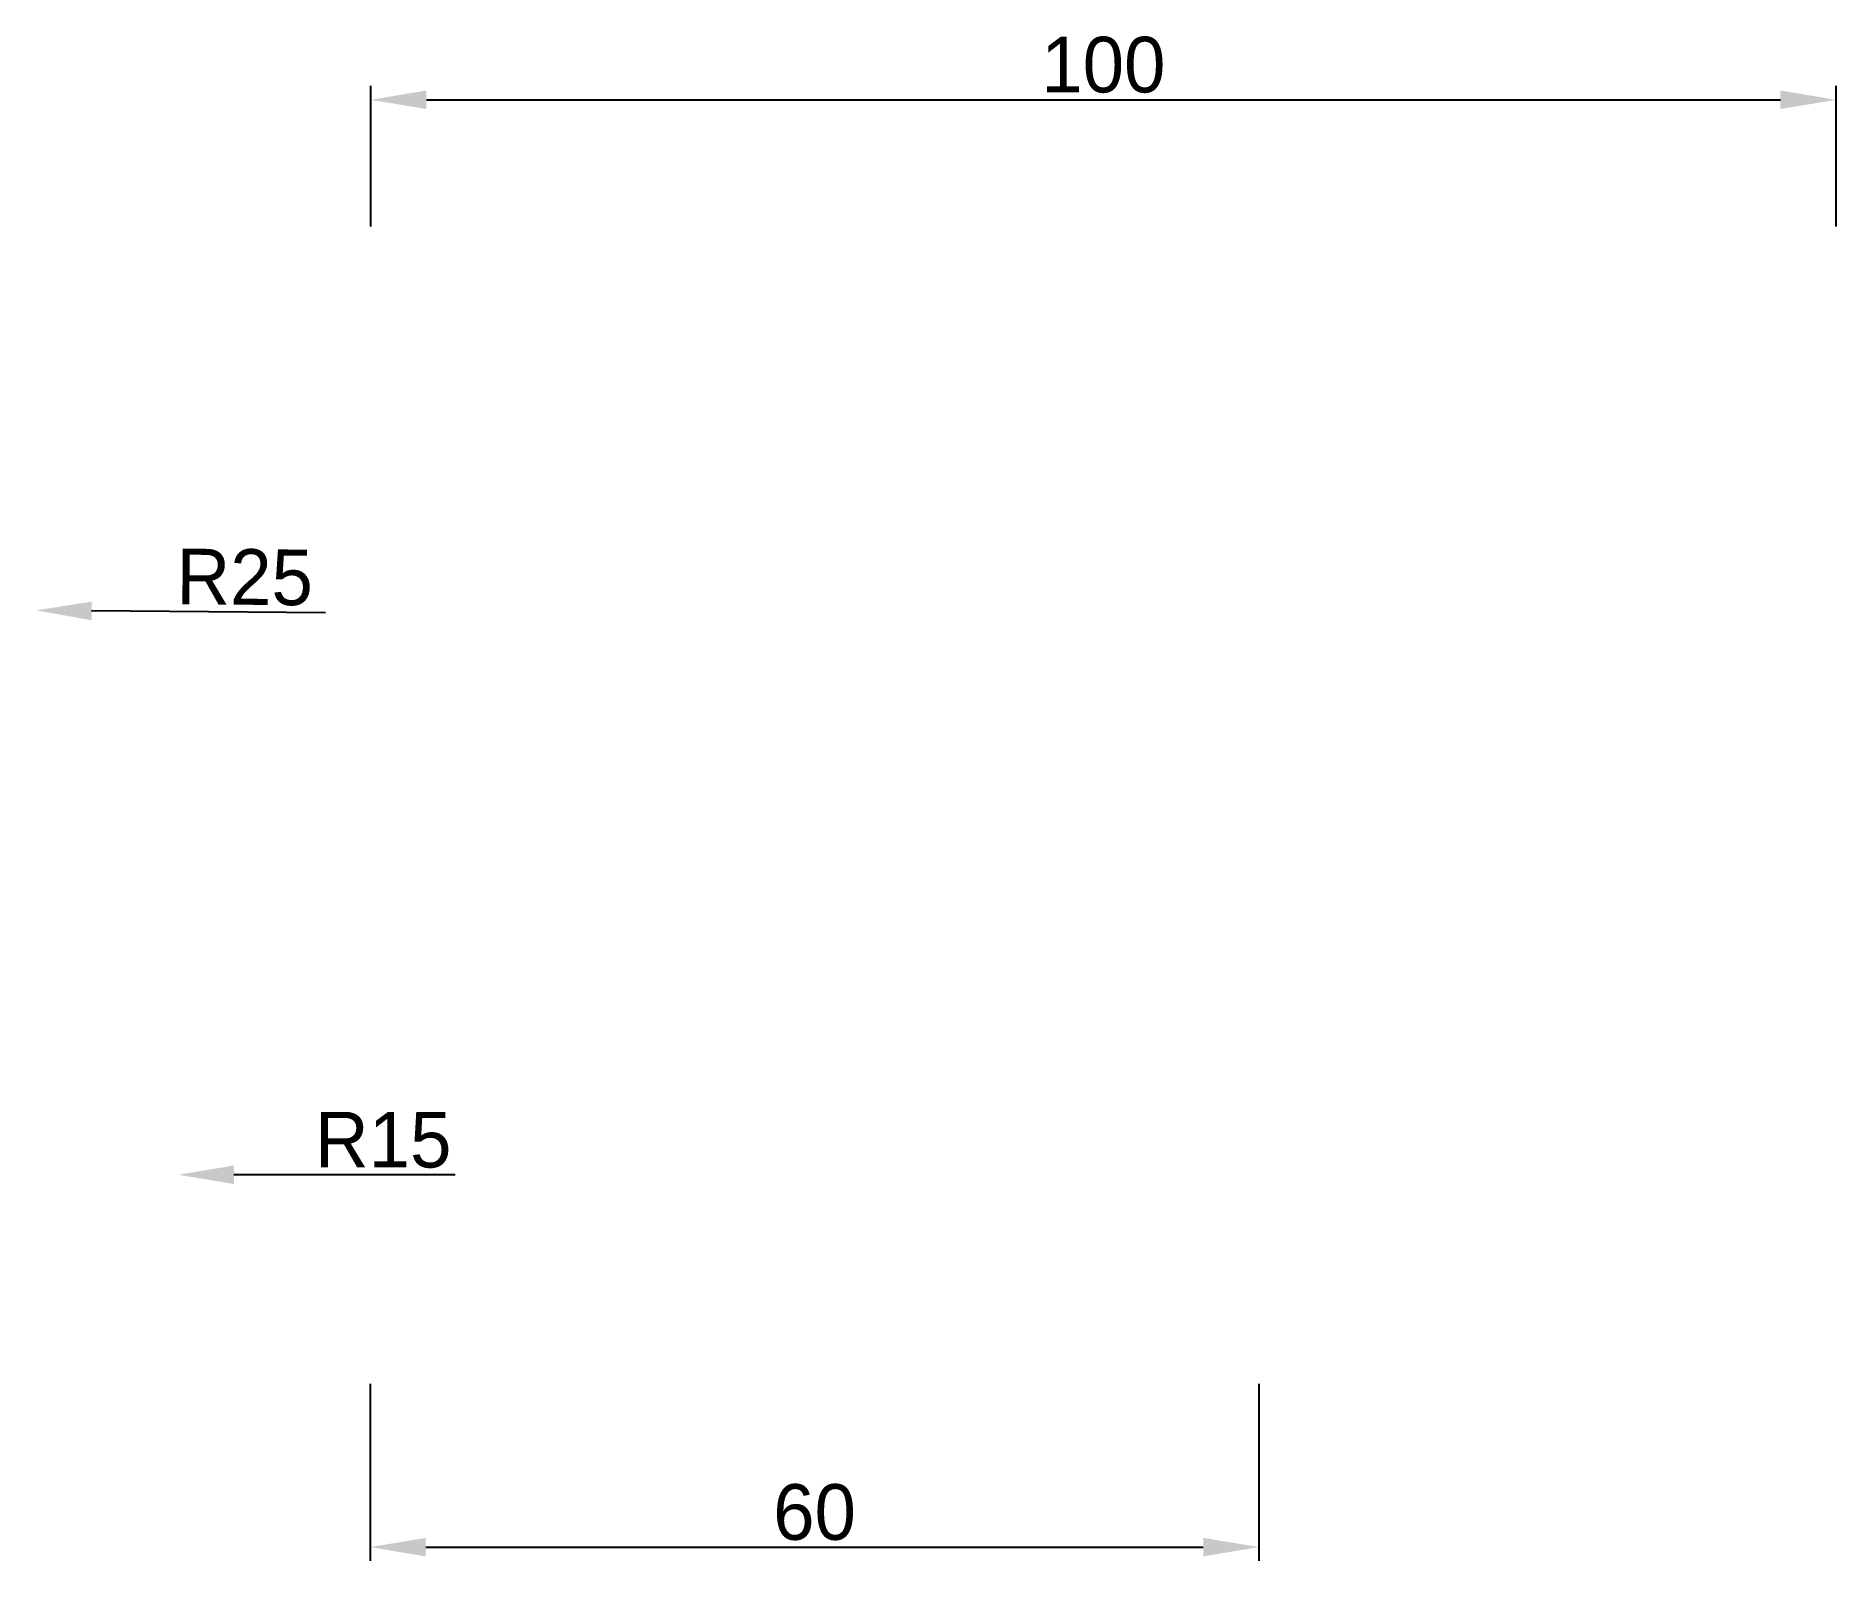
# Model space of a CAD drawing. Header units: millimetres. Extents: x 50 to 211, y 39 to 176.
import ezdxf

# ---------------------------------------------------------------- set-up
doc = ezdxf.new("R2010")
doc.units = ezdxf.units.MM
doc.layers.add('dims', color=1, linetype='Continuous', lineweight=60)
doc.dimstyles.new('Copy of ISO-25', dxfattribs={"dimtxt": 2.5, "dimasz": 5, "dimexe": 1.25, "dimexo": 0.625, "dimtad": 1, "dimtxsty": 'Standard', "dimcen": 2.5, "dimadec": 0, "dimazin": 0, "dimtfac": 1, "dimtmove": 0, "dimatfit": 3, "dimfxl": 1, "dimarcsym": 0})

# ---------------------------------------------------------------- blocks, each defined once
blk = doc.blocks.new('*D4')
at = {"layer": 'Defpoints', "color": 0, "transparency": 16777216}
for p in [(211.37, 170.07), (79.67, 158.05), (211.37, 158.05)]:
    blk.add_point(p, dxfattribs=at)
at = {"layer": 'dims', "color": 0, "lineweight": -2, "transparency": 16777216}
for p, q in [((79.67, 158.68), (79.67, 171.32)), ((84.67, 170.07), (206.37, 170.07)), ((211.37, 158.68), (211.37, 171.32))]:
    blk.add_line(p, q, dxfattribs=at)
at = {"layer": 'dims', "color": 0, "transparency": 16777216}
for points in [[(84.67, 170.91), (84.67, 169.24), (79.67, 170.07)], [(206.37, 170.91), (206.37, 169.24), (211.37, 170.07)]]:
    blk.add_solid(points, dxfattribs=at)
at = {"layer": 'dims', "color": 0, "transparency": 16777216, "insert": (145.52, 173.2), "char_height": 2.5, "attachment_point": 5}
blk.add_mtext('{\\H2x;100}', dxfattribs=at)
blk = doc.blocks.new('*D6')
at = {"layer": 'Defpoints', "color": 0, "transparency": 16777216}
for p in [(79.62, 55.27), (159.49, 55.27), (159.49, 39.96)]:
    blk.add_point(p, dxfattribs=at)
at = {"layer": 'dims', "color": 0, "lineweight": -2, "transparency": 16777216}
for p, q in [((79.62, 54.65), (79.62, 38.71)), ((159.49, 54.65), (159.49, 38.71)), ((84.62, 39.96), (154.49, 39.96))]:
    blk.add_line(p, q, dxfattribs=at)
at = {"layer": 'dims', "color": 0, "transparency": 16777216}
for points in [[(84.62, 40.79), (84.62, 39.12), (79.62, 39.96)], [(154.49, 40.79), (154.49, 39.12), (159.49, 39.96)]]:
    blk.add_solid(points, dxfattribs=at)
at = {"layer": 'dims', "color": 0, "transparency": 16777216, "insert": (119.56, 43.08), "char_height": 2.5, "attachment_point": 5}
blk.add_mtext('{\\H2x;60}', dxfattribs=at)
blk = doc.blocks.new('*D7')
at = {"layer": 'Defpoints', "color": 0, "transparency": 16777216}
for p in [(49.58, 124.17), (81.29, 123.91)]:
    blk.add_point(p, dxfattribs=at)
at = {"layer": 'dims', "color": 0, "lineweight": -2, "transparency": 16777216}
blk.add_line((75.61, 123.96), (54.58, 124.13), dxfattribs=at)
at = {"layer": 'dims', "color": 0, "transparency": 16777216}
blk.add_solid([(54.59, 124.96), (54.57, 123.29), (49.58, 124.17)], dxfattribs=at)
at = {"layer": 'dims', "color": 0, "transparency": 16777216, "insert": (68.34, 127.14), "char_height": 2.5, "attachment_point": 5, "rotation": 359.534}
blk.add_mtext('{\\H2x;R25}', dxfattribs=at)
blk = doc.blocks.new('*D8')
at = {"layer": 'Defpoints', "color": 0, "transparency": 16777216}
for p in [(62.37, 73.43), (81.52, 73.43)]:
    blk.add_point(p, dxfattribs=at)
at = {"layer": 'dims', "color": 0, "lineweight": -2, "transparency": 16777216}
blk.add_line((87.25, 73.43), (67.37, 73.43), dxfattribs=at)
at = {"layer": 'dims', "color": 0, "transparency": 16777216}
blk.add_solid([(67.37, 74.26), (67.37, 72.6), (62.37, 73.43)], dxfattribs=at)
at = {"layer": 'dims', "color": 0, "transparency": 16777216, "insert": (80.79, 76.55), "char_height": 2.5, "attachment_point": 5}
blk.add_mtext('{\\H2x;R15}', dxfattribs=at)

msp = doc.modelspace()

# ---------------------------------------------------------------- dimensions: what is measured, and where the dimension line sits
at = {"layer": 'dims'}
for base, p1, p2, text, picture, middle in [((211.368, 170.074), (79.675, 158.051), (211.368, 158.051), '{\\H2x;100}', '*D4', (145.522, 173.199)), ((159.491, 39.958), (79.62, 55.272), (159.491, 55.272), '{\\H2x;60}', '*D6', (119.556, 43.083))]:
    dim = msp.add_linear_dim(base=base, p1=p1, p2=p2, text=text, dimstyle='Copy of ISO-25', dxfattribs=at)
    dim.commit()
    dim.dimension.update_dxf_attribs({"geometry": picture, "text_midpoint": middle})
for center, mpoint, text, picture, middle in [((81.289, 123.909), (49.582, 124.167), '{\\H2x;R25}', '*D7', (68.315, 124.015)), ((81.522, 73.43), (62.366, 73.43), '{\\H2x;R15}', '*D8', (80.795, 73.43))]:
    dim = msp.add_radius_dim(center=center, mpoint=mpoint, text=text, dimstyle='Copy of ISO-25', dxfattribs=at)
    dim.commit()
    dim.dimension.update_dxf_attribs({"geometry": picture, "text_midpoint": middle, "dimtype": 164})

doc.saveas('drawing.dxf')
